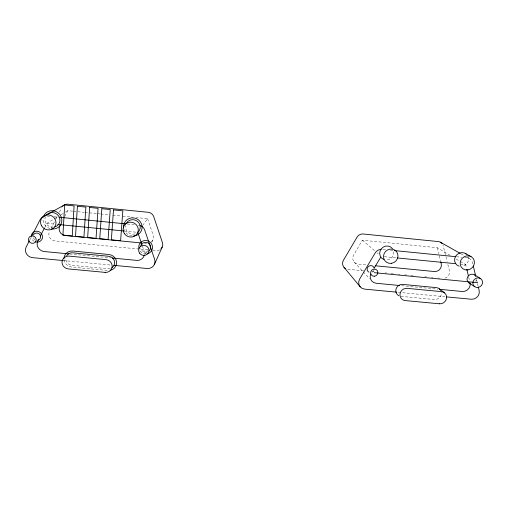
<?xml version="1.0" encoding="UTF-8"?>
<svg xmlns="http://www.w3.org/2000/svg" width="508" height="508" viewBox="0 0 508 508"><rect width="100%" height="100%" fill="white"/><g stroke="black" fill="none" stroke-linecap="round" stroke-linejoin="round"><path stroke-width="0.38" stroke-dasharray="2.54 1.91" d="M29.705 240.081L31.14 237.28M44.691 227.59L46.857 223.38L57.645 216.821M51.238 228.079L54.591 221.577M55.88 219.075L57.169 216.567M59.5 212.046L61.83 207.512M64.757 216.497L67.761 210.674L72.796 211.176M145.225 253.994L147.498 249.873M151.657 242.316L152.794 240.259M450.113 255.391L437.242 247.707L362.388 240.201L353.6 255.099A6.267 6.013 -36.8 0 0 358.057 264.09L366.293 264.89M142.665 225.508L147.599 218.675L136.277 217.538M61.017 214.77L65.068 212.312M65.742 211.899L67.761 210.674M69.647 253.968L110.852 257.905M401.695 285.699L437.801 289.154M63.125 260.541L111.036 265.087M398.278 292.316L444.906 296.736M401.002 296.374L434.397 299.529A6.223 5.823 -37.8 0 0 441.401 292.5M144.437 243.256L146.602 243.465M148.012 249.93L54.966 240.919A6.617 6.261 28.4 0 1 49.441 231.572M152.692 250.387L155.81 250.685A6.426 6.236 18.3 0 0 159.944 249.688M363.563 270.802L347.904 269.284A6.255 6.013 -34.7 0 1 346.818 269.081M371.742 271.596L373.971 271.812M385.096 272.885L386.575 273.031M391.02 273.463L393.236 273.679M398.412 274.174L399.891 274.32M405.054 274.822L406.527 274.961M410.947 275.393L413.156 275.603M424.923 276.746L426.39 276.885M431.527 277.381L432.987 277.527M438.118 278.022L439.579 278.162M46.857 223.38L54.737 224.155M124.358 231.026L136.334 232.207M384.251 256.661L396.411 257.861M460.451 264.179L465.69 264.693L466.509 268.084M73.514 211.252L76.384 211.538M77.819 211.684L84.271 212.325M84.988 212.401L96.431 213.544M97.866 213.69L100.006 213.906M100.717 213.976L107.855 214.694M112.84 215.189L121.374 216.046M122.796 216.186L132.734 217.183M49.562 216.294L47.206 216.059A7.588 7.169 30.3 0 0 46.152 216.027M54.273 216.764L57.975 217.132M127.349 224.028L135.528 224.841M382.949 249.441L386.004 249.746M390.576 250.203L392.862 250.425M456.4 256.743L461.651 257.264M464.655 257.562L466.903 257.791A7.131 6.642 -42.4 0 1 472.465 262.585L472.885 264.344M460.978 253.816L463.728 255.365M466.909 257.156L469.665 258.712M456.203 259.029L459.594 261.055M460.267 261.455L465.69 264.693M362.388 240.201L374.739 250.806M377.088 252.825L378.263 253.835M354.146 262.09L362.687 271.266M363.22 271.837L369.627 278.721M142.437 246.132L144.17 251.206A7.334 7.074 19.2 0 1 144.412 254.794M147.599 218.675L153.213 235.363A6.458 6.261 21.4 0 1 151.371 242.005M437.242 247.707L438.747 253.733M439.249 255.74L440.5 260.737M445.421 254.686L443.23 245.847A6.293 5.918 -43.4 0 0 442.97 245.046M445.935 256.756L447.091 261.41M447.859 264.503L449.39 270.675A6.236 5.842 -40.6 0 1 444.348 278.346M468.694 277.101L469.513 280.467M476.669 280.092L477.082 281.832M477.501 283.566L478.199 286.461M476.491 279.356A4.921 4.566 -41.1 0 1 475.59 281.464M374.098 269.729A3.588 3.423 -36.2 0 1 374.009 270.046M373.888 270.364A3.588 3.423 -36.2 0 1 372.161 272.167M467.982 256.33A7.207 6.725 -42.9 0 1 462.344 266.37M393.776 251.758A7.22 6.877 -40 0 1 385.731 259.988M49.955 228.606A9.563 9.055 30.6 0 1 43.072 218.307M132.15 235.972A9.341 9.036 25.3 0 1 124.384 230.473M124.13 229.87A9.341 9.036 25.3 0 1 123.762 228.613M138.354 225.12A7.385 7.15 23.6 0 1 138.925 225.203M148.076 251.612A5.086 4.921 19.3 0 1 140.678 248.114M34.989 239.725A3.816 3.594 28.7 0 1 33.217 237.319M135.045 233.934A7.474 7.233 25.3 0 1 125.508 225.565M53.416 227.203A7.652 7.245 30.6 0 1 46.368 223.952A7.652 7.245 30.6 0 1 45.574 216.497M110.242 268.497A6.502 6.217 20.7 0 1 107.842 268.713L71.939 265.322A6.566 6.223 24 0 1 65.875 257.905M64.008 259.759A8.439 8.001 24 0 0 71.831 267.1L107.715 270.478A8.357 7.995 20.7 0 0 108.318 270.516M146.088 253.949A6.934 6.712 19.3 0 1 139.808 250.711M34.29 241.389A5.728 5.391 28.7 0 1 31.388 237.681"/><path stroke-width="0.76" d="M154.369 264.503L162.166 247.142M29.35 240.779L26.13 247.072A7.537 7.074 27 0 0 32.493 257.639L63.125 260.541M32.207 235.185L40.075 219.805A7.588 7.169 30.3 0 1 44.012 216.421M38.564 239.528L37.846 240.932A7.531 7.099 27.4 0 0 44.164 251.53L68.923 253.898M40.367 236.017L44.329 228.295M60.757 224.231L59.76 226.162A6.61 6.274 28.8 0 0 65.259 235.534L141.561 242.976M374.307 267.919L380.575 257.41M43.002 216.852L64.421 204.915M112.287 258.045L136.684 260.375A7.334 7.074 19.2 0 0 144.348 255.105M399.383 285.483L376.168 283.261A7.093 6.756 -35.7 0 1 370.796 273.895M439.331 289.3L462.216 291.484A7.074 6.579 -40.2 0 0 470.135 283.096M113.773 265.341L147.168 268.51A7.296 7.042 16.2 0 0 154.642 259.391L144.755 230.162A7.385 7.15 23.6 0 0 139.891 225.438M396.786 292.176L364.668 289.128A7.08 6.75 -33.7 0 1 359.651 279.044L375.164 252.959A7.144 6.82 -39.1 0 1 381.203 249.339M446.38 296.875L471.335 299.237A7.055 6.534 -39.8 0 0 479.165 290.5L478.333 287.039M375.202 265.76L434.359 271.532A6.255 5.874 -41.1 0 0 441.249 263.728L440.747 261.734M374.25 272.682L477.723 282.689M57.823 224.46L123.654 230.956M397.167 257.937L455.212 263.658M58.992 217.227L125.781 223.869M394.386 250.577L455.651 256.667M465.201 253.359L471.018 256.572M440.334 242.183L460.286 253.429M474.675 274.936L480.676 278.632M468.916 282.861L474.77 286.741M439.464 288.912L444.627 292.938M343.986 267.291L360.255 286.893M137.738 232.346L141.942 244.678M466.782 269.215L468.42 275.977M473.31 266.103L475.691 276.022M442.068 243.554A6.293 5.918 -43.4 0 0 438.271 241.573L363.226 233.998A6.306 6.058 -40.3 0 0 357.035 237.179L343.421 260.318A6.255 6.013 -34.7 0 0 345.11 268.288M345.764 268.668A6.255 6.013 -34.7 0 1 345.434 268.491M470.567 283.534A4.921 4.566 -41.1 0 1 468.027 276.282A4.921 4.566 -41.1 0 1 475.952 276.295M368.916 272.18A3.588 3.423 -36.2 0 1 368.541 266.389A3.588 3.423 -36.2 0 1 374.098 268.122M459.175 266.211A7.207 6.725 -42.9 0 1 455.606 256.324A7.207 6.725 -42.9 0 1 466.325 254.121M383.845 259.531A7.22 6.877 -40 0 1 381.248 248.856A7.22 6.877 -40 0 1 392.449 248.558M440.639 290.278A6.223 5.823 -37.8 0 0 436.334 287.63L402.838 284.423A6.229 5.88 -35.9 0 0 396.145 288.715A6.229 5.88 -35.9 0 0 398.844 295.745M43.332 217.03A9.563 9.055 30.6 0 1 54.483 211.004A9.563 9.055 30.6 0 1 61.735 221.869A9.563 9.055 30.6 0 1 51.27 228.924M123.641 227.971A9.341 9.036 25.3 0 1 131.756 217.869A9.341 9.036 25.3 0 1 142.088 226.314A9.341 9.036 25.3 0 1 133.471 236.01M161.36 248.425A6.426 6.236 18.3 0 0 162.42 242.614L153.772 216.751A6.496 6.318 26 0 0 148.152 212.293L68.11 204.216A6.655 6.331 31.7 0 0 62.579 206.388M161.119 248.704A6.426 6.236 18.3 0 1 160.852 248.971M140.646 246.304A5.086 4.921 19.3 0 1 148.145 242.983A5.086 4.921 19.3 0 1 148.933 251.054M33.452 234.994A3.816 3.594 28.7 0 1 39.795 234.499A3.816 3.594 28.7 0 1 37.738 240.259M126.511 222.961A7.474 7.233 25.3 0 1 137.662 221.52A7.474 7.233 25.3 0 1 137.681 232.575M46.838 214.694A7.652 7.245 30.6 0 1 58.757 216.148A7.652 7.245 30.6 0 1 54.839 226.949M111.995 267.703A6.502 6.217 20.7 0 0 108.725 256.267L72.707 252.819A6.566 6.223 24 0 0 66.719 255.657M110.122 270.37A8.357 7.995 20.7 0 0 116.561 262.096A8.357 7.995 20.7 0 0 108.852 254.483L72.815 251.022A8.439 8.001 24 0 0 63.945 258.578M138.881 248.482A6.934 6.712 19.3 0 1 144.215 240.601A6.934 6.712 19.3 0 1 152.406 245.967A6.934 6.712 19.3 0 1 147.06 253.841M31.229 236.512A5.728 5.391 28.7 0 1 37.287 231.235A5.728 5.391 28.7 0 1 42.45 237.846A5.728 5.391 28.7 0 1 35.414 241.865M64.675 204.965L62.916 235.102L72.269 236.017L74.105 205.918L64.675 204.965M77.4 206.248L75.54 236.334L83.934 237.153L85.865 207.105L77.4 206.248M89.624 207.48L87.662 237.522L96.037 238.335L98.063 208.331L89.624 207.48M101.81 208.712L99.758 238.696L108.109 239.516L110.23 209.556L101.81 208.712M113.5 209.887L111.354 239.827L120.612 240.735L122.834 210.826L113.5 209.887M105.105 272.383L68.313 268.923A6.731 6.369 23.7 0 1 62.033 261.893A6.731 6.369 23.7 0 1 69.088 256.127L106.001 259.645A6.661 6.363 20.4 0 1 112.154 266.637A6.661 6.363 20.4 0 1 105.105 272.383M439.433 303.79L405.263 300.577A6.382 6.013 -35.8 0 1 400.025 293.884A6.382 6.013 -35.8 0 1 407.156 288.353L441.433 291.624A6.375 5.95 -37.6 0 1 446.564 298.285A6.375 5.95 -37.6 0 1 439.433 303.79M478.149 287.445A5.036 4.667 -41 0 0 481.717 279.622A5.036 4.667 -41 0 0 473.297 280.988A5.036 4.667 -41 0 0 478.149 287.445M374.301 276.231A3.677 3.505 -36 0 0 377.355 270.713A3.677 3.505 -36 0 0 371.094 271.082A3.677 3.505 -36 0 0 374.301 276.231M467.944 269.9A7.379 6.871 -42.7 0 0 473.139 258.388A7.379 6.871 -42.7 0 0 460.807 260.369A7.379 6.871 -42.7 0 0 467.944 269.9M391.554 263.315A7.391 7.036 -39.8 0 0 396.57 251.682A7.391 7.036 -39.8 0 0 384.099 253.676A7.391 7.036 -39.8 0 0 391.554 263.315M139.814 253.517A5.213 5.036 18.9 0 0 148.685 252.254A5.213 5.036 18.9 0 0 142.97 245.377A5.213 5.036 18.9 0 0 139.814 253.517M28.994 241.294A3.912 3.677 28.4 0 0 35.687 241.643A3.912 3.677 28.4 0 0 32.353 235.877A3.912 3.677 28.4 0 0 28.994 241.294M124.377 233.617A7.658 7.404 24.9 0 0 137.535 233.045A7.658 7.404 24.9 0 0 130.156 222.167A7.658 7.404 24.9 0 0 124.377 233.617M41.542 225.793A7.849 7.417 30.3 0 0 54.947 226.53A7.849 7.417 30.3 0 0 48.336 214.884A7.849 7.417 30.3 0 0 41.542 225.793"/></g></svg>
